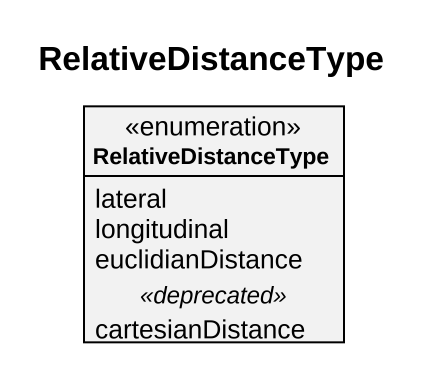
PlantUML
@startuml
title RelativeDistanceType
hide circle
hide empty members
enum RelativeDistanceType {
  lateral
  longitudinal
  euclidianDistance
  .. <<deprecated>> ..
  cartesianDistance
}
@enduml
